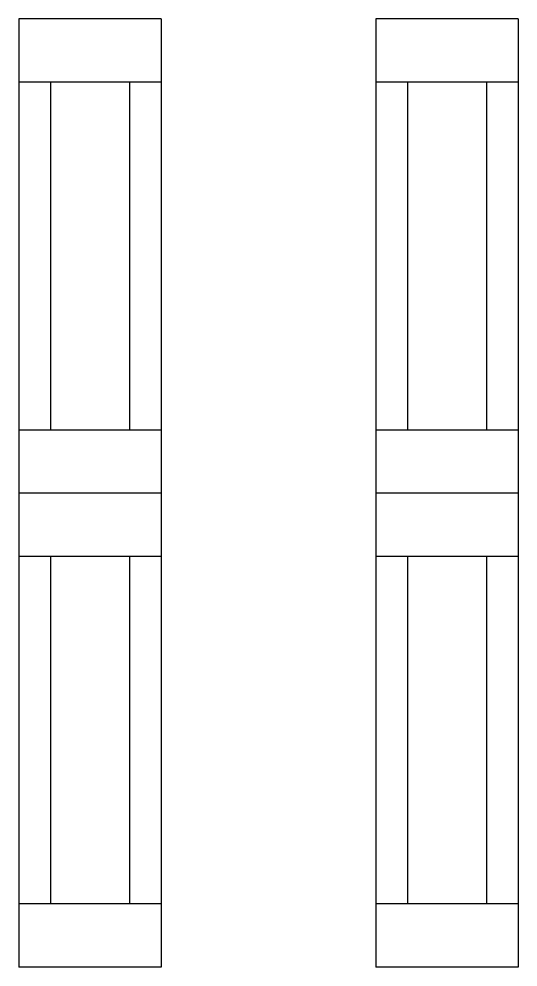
# Model space of a CAD drawing. Header units: millimetres. Extents: x -20622 to 21990, y -10877 to 8500.
# Drawn here: x -4415 to -3625, y 2252 to 3752 of the extents above; entities that cross this region are included whole.
import ezdxf

# ---------------------------------------------------------------- set-up
doc = ezdxf.new("R2010")
doc.units = ezdxf.units.MM
doc.layers.add('Windows', color=190, linetype='Continuous')

msp = doc.modelspace()

# ---------------------------------------------------------------- linework, layer by layer
at = {"layer": 'Windows'}
for p, q in [((-4189.7, 3751.8), (-4414.7, 3751.8)), ((-4414.7, 3751.8), (-4414.7, 2251.8)), ((-4189.7, 3751.8), (-4189.7, 2251.8)), ((-3624.9, 3751.8), (-3849.9, 3751.8)), ((-3849.9, 3751.8), (-3849.9, 2251.8)), ((-3624.9, 3751.8), (-3624.9, 2251.8)), ((-4189.7, 3651.8), (-4414.7, 3651.8)), ((-4364.7, 3651.8), (-4364.7, 3101.8)), ((-4239.7, 3651.8), (-4239.7, 3101.8)), ((-3624.9, 3651.8), (-3849.9, 3651.8)), ((-3799.9, 3651.8), (-3799.9, 3101.8)), ((-3674.9, 3651.8), (-3674.9, 3101.8)), ((-4414.7, 3101.8), (-4189.7, 3101.8)), ((-3849.9, 3101.8), (-3624.9, 3101.8)), ((-4414.7, 3001.8), (-4189.7, 3001.8)), ((-3849.9, 3001.8), (-3624.9, 3001.8)), ((-4414.7, 2901.8), (-4189.7, 2901.8)), ((-4364.7, 2901.8), (-4364.7, 2351.8)), ((-4239.7, 2901.8), (-4239.7, 2351.8)), ((-3849.9, 2901.8), (-3624.9, 2901.8)), ((-3799.9, 2901.8), (-3799.9, 2351.8)), ((-3674.9, 2901.8), (-3674.9, 2351.8)), ((-4189.7, 2351.8), (-4414.7, 2351.8)), ((-3624.9, 2351.8), (-3849.9, 2351.8)), ((-4189.7, 2251.8), (-4414.7, 2251.8)), ((-3624.9, 2251.8), (-3849.9, 2251.8))]:
    msp.add_line(p, q, dxfattribs=at)

doc.saveas('drawing.dxf')
